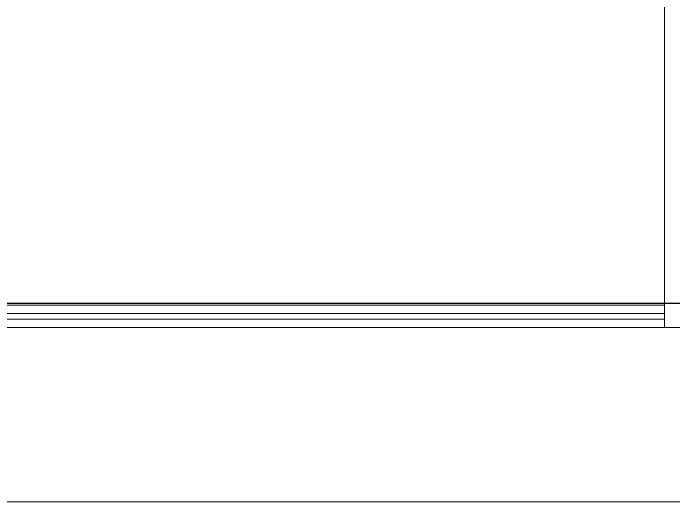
# Model space of a CAD drawing. Header units: feet. Extents: x 3965 to 4565, y 17056 to 17261.
# Drawn here: x 4397.343 to 4401.837, y 17168.638 to 17171.962 of the extents above; entities that cross this region are included whole.
import ezdxf

# ---------------------------------------------------------------- set-up
doc = ezdxf.new("R2010")
doc.units = ezdxf.units.FT
doc.header["$MEASUREMENT"] = 0
doc.linetypes.add('HIDDEN', pattern=[0.375, 0.25, -0.125])

msp = doc.modelspace()

# ---------------------------------------------------------------- linework, layer by layer
at = {"color": 7, "linetype": 'Continuous', "lineweight": 15}
for p, q in [((4401.7739, 17172.6688), (4401.7739, 17171.8275)), ((4401.7739, 17171.8275), (4401.7739, 17171.765)), ((4401.7739, 17171.765), (4401.7739, 17171.5109)), ((4401.7739, 17171.5109), (4401.7739, 17171.4204)), ((4401.7739, 17171.4204), (4401.7739, 17171.1672)), ((4401.7739, 17171.1672), (4401.7739, 17169.9891)), ((4388.0144, 17169.9891), (4401.7739, 17169.9891)), ((4401.7739, 17169.9753), (4388.0144, 17169.9753)), ((4401.7739, 17169.9891), (4401.7739, 17169.9753)), ((4401.7739, 17169.9753), (4401.7739, 17169.9188)), ((4401.7739, 17169.9188), (4388.0144, 17169.9188)), ((4388.0144, 17169.8798), (4401.7739, 17169.8798)), ((4401.7739, 17169.9188), (4401.7739, 17169.8798)), ((4401.7739, 17169.8798), (4401.7739, 17169.8233)), ((4386.1516, 17169.8233), (4403.6367, 17169.8233)), ((4402.0703, 17168.6378), (4387.718, 17168.6378))]:
    msp.add_line(p, q, dxfattribs=at)
at = {"color": 6}
msp.add_line((4286.3909, 17169.9891), (4503.3974, 17169.9891), dxfattribs=at)
at = {"color": 7, "linetype": 'HIDDEN', "lineweight": 0}
for p, q in [((4388.0144, 17169.9188), (4401.7739, 17169.9188)), ((4401.7739, 17169.8798), (4388.0144, 17169.8798))]:
    msp.add_line(p, q, dxfattribs=at)

doc.saveas('drawing.dxf')
